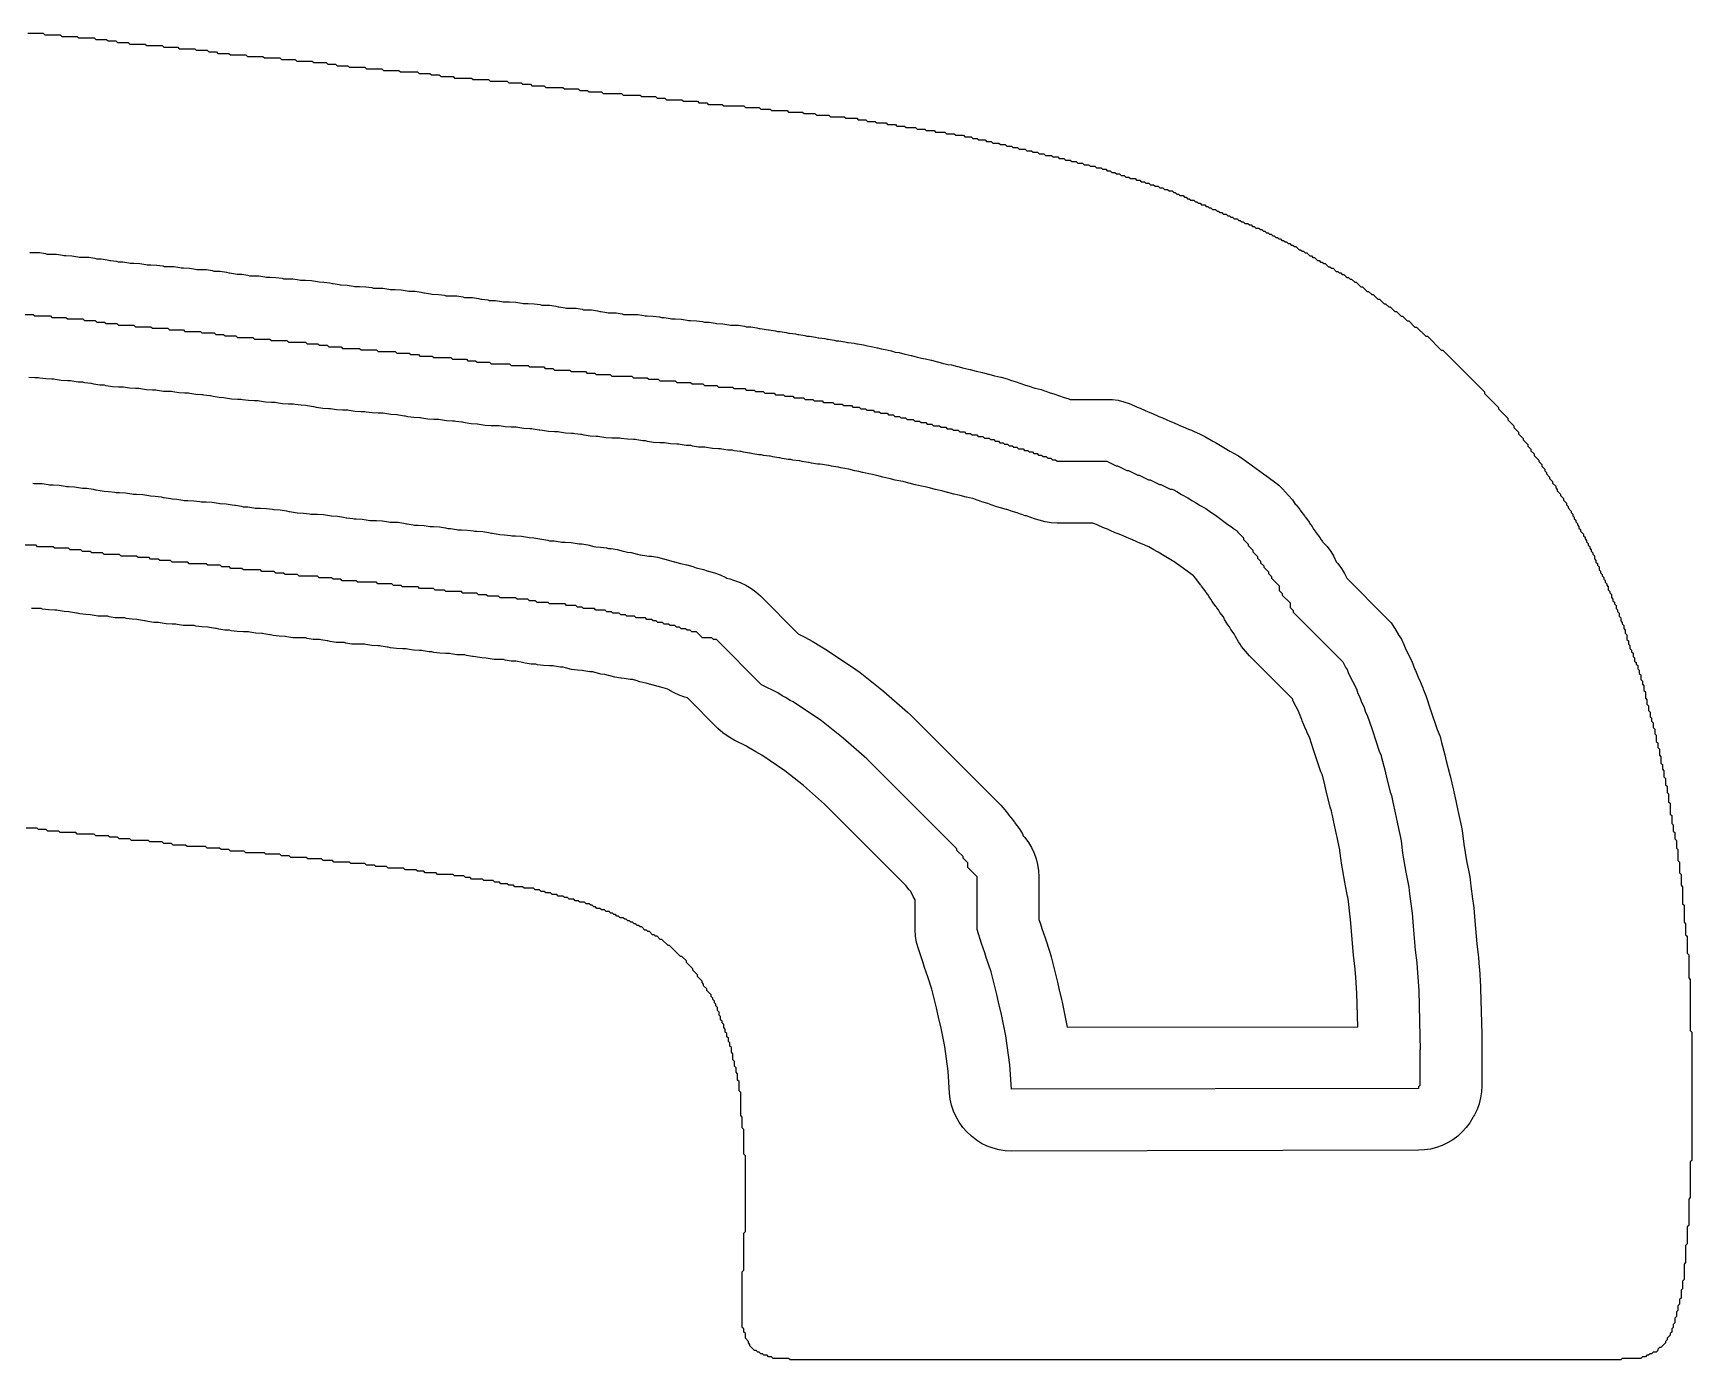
# Model space of a CAD drawing. Header units: millimetres. Extents: x 0 to 1800, y 0 to 406.
# Drawn here: x 1683 to 1790.2, y 0 to 85.8 of the extents above; entities that cross this region are included whole.
import ezdxf

# ---------------------------------------------------------------- set-up
doc = ezdxf.new("R2010")
doc.units = ezdxf.units.MM
for name, color, linetype in [('CENTERLINE', 1, 'Continuous'), ('GROOVE_8MM', 3, 'Continuous'), ('OUTLINE', 7, 'Continuous')]:
    doc.layers.add(name, color=color, linetype=linetype)

msp = doc.modelspace()

# ---------------------------------------------------------------- linework, layer by layer
at = {"layer": 'CENTERLINE'}
msp.add_lwpolyline([(1681.96, 67.62), (1682.96, 67.62), (1683.06, 67.52), (1684.06, 67.52), (1684.16, 67.42), (1685.06, 67.42), (1685.16, 67.32), (1686.16, 67.32), (1686.26, 67.22), (1686.96, 67.22), (1687.06, 67.12), (1687.56, 67.12), (1687.66, 67.02), (1688.36, 67.02), (1688.46, 66.92), (1689.46, 66.92), (1689.56, 66.82), (1690.56, 66.82), (1690.66, 66.72), (1691.66, 66.72), (1691.76, 66.62), (1692.66, 66.62), (1692.76, 66.52), (1693.76, 66.52), (1693.86, 66.42), (1694.66, 66.42), (1694.76, 66.32), (1695.26, 66.32), (1695.36, 66.22), (1696.06, 66.22), (1696.16, 66.12), (1697.16, 66.12), (1697.26, 66.02), (1698.26, 66.02), (1698.36, 65.92), (1699.36, 65.92), (1699.46, 65.82), (1700.56, 65.82), (1700.66, 65.72), (1701.36, 65.72), (1701.46, 65.62), (1701.96, 65.62), (1702.06, 65.52), (1702.86, 65.52), (1702.96, 65.42), (1704.06, 65.42), (1704.16, 65.32), (1705.16, 65.32), (1705.26, 65.22), (1706.36, 65.22), (1706.46, 65.12), (1707.26, 65.12), (1707.36, 65.02), (1707.86, 65.02), (1707.96, 64.92), (1708.76, 64.92), (1708.86, 64.82), (1709.96, 64.82), (1710.06, 64.72), (1710.96, 64.72), (1711.06, 64.62), (1711.56, 64.62), (1711.66, 64.52), (1712.46, 64.52), (1712.56, 64.42), (1713.76, 64.42), (1713.86, 64.32), (1714.96, 64.32), (1715.06, 64.22), (1715.96, 64.22), (1716.06, 64.12), (1716.56, 64.12), (1716.66, 64.02), (1717.66, 64.02), (1717.76, 63.92), (1718.66, 63.92), (1718.76, 63.82), (1719.26, 63.82), (1719.36, 63.72), (1720.26, 63.72), (1720.36, 63.62), (1721.66, 63.62), (1721.76, 63.52), (1722.66, 63.52), (1722.76, 63.42), (1723.36, 63.42), (1723.46, 63.32), (1724.46, 63.32), (1724.56, 63.22), (1725.46, 63.22), (1725.56, 63.12), (1726.26, 63.12), (1726.36, 63.02), (1727.16, 63.02), (1727.26, 62.92), (1728.16, 62.92), (1728.26, 62.82), (1728.96, 62.82), (1729.06, 62.72), (1729.56, 62.72), (1729.66, 62.62), (1730.16, 62.62), (1730.26, 62.52), (1730.86, 62.52), (1730.96, 62.42), (1731.46, 62.42), (1731.56, 62.32), (1732.06, 62.32), (1732.16, 62.22), (1732.76, 62.22), (1732.86, 62.12), (1733.36, 62.12), (1733.46, 62.02), (1733.96, 62.02), (1734.06, 61.92), (1734.66, 61.92), (1734.76, 61.82), (1735.26, 61.82), (1735.36, 61.72), (1735.86, 61.72), (1735.96, 61.62), (1736.36, 61.62), (1736.46, 61.52), (1736.76, 61.52), (1736.86, 61.42), (1737.26, 61.42), (1737.36, 61.32), (1737.66, 61.32), (1737.76, 61.22), (1738.16, 61.22), (1738.26, 61.12), (1738.56, 61.12), (1738.66, 61.02), (1738.96, 61.02), (1739.06, 60.92), (1739.36, 60.92), (1739.46, 60.82), (1739.86, 60.82), (1739.96, 60.72), (1740.26, 60.72), (1740.36, 60.62), (1740.66, 60.62), (1740.76, 60.52), (1741.06, 60.52), (1741.16, 60.42), (1741.56, 60.42), (1741.66, 60.32), (1741.96, 60.32), (1742.06, 60.22), (1742.36, 60.22), (1742.46, 60.12), (1742.76, 60.12), (1742.86, 60.02), (1743.16, 60.02), (1743.26, 59.92), (1743.56, 59.92), (1743.66, 59.82), (1743.96, 59.82), (1744.06, 59.72), (1744.36, 59.72), (1744.46, 59.62), (1744.76, 59.62), (1744.86, 59.52), (1745.06, 59.52), (1745.16, 59.42), (1745.36, 59.42), (1745.46, 59.32), (1745.66, 59.32), (1745.76, 59.22), (1745.96, 59.22), (1746.06, 59.12), (1746.26, 59.12), (1746.36, 59.02), (1746.56, 59.02), (1746.66, 58.92), (1746.96, 58.92), (1747.06, 58.82), (1747.26, 58.82), (1747.36, 58.72), (1747.56, 58.72), (1747.66, 58.62), (1747.86, 58.62), (1747.96, 58.52), (1748.16, 58.52), (1748.26, 58.42), (1748.46, 58.42), (1748.56, 58.32), (1748.76, 58.32), (1748.86, 58.22), (1749.06, 58.22), (1749.16, 58.12), (1752.37, 58.12), (1752.97, 57.82), (1753.07, 57.82), (1753.67, 57.52), (1753.77, 57.52), (1754.37, 57.22), (1754.47, 57.22), (1755.07, 56.92), (1755.17, 56.92), (1755.77, 56.62), (1755.87, 56.62), (1756.47, 56.32), (1756.57, 56.32), (1756.71, 56.26), (1756.71, 56.26), (1756.91, 56.16), (1757.21, 55.96), (1757.61, 55.76), (1757.91, 55.56), (1758.11, 55.46), (1758.41, 55.26), (1758.77, 55.07), (1759.1, 54.83), (1759.4, 54.63), (1760.2, 54.03), (1760.5, 53.83), (1760.51, 53.82), (1760.82, 53.59), (1760.82, 53.56), (1761.22, 53.16), (1761.22, 53.06), (1761.52, 52.76), (1761.52, 52.66), (1761.82, 52.36), (1761.82, 52.26), (1762.12, 51.96), (1762.12, 51.86), (1762.32, 51.66), (1762.32, 51.56), (1762.52, 51.36), (1762.52, 51.26), (1762.82, 50.96), (1762.82, 50.86), (1763.02, 50.66), (1763.02, 50.56), (1763.52, 50.06), (1763.52, 49.76), (1763.72, 49.56), (1763.72, 49.46), (1764.22, 48.96), (1764.22, 48.66), (1764.42, 48.46), (1764.42, 48.36), (1767.63, 45.15), (1767.83, 44.75), (1767.92, 44.66), (1768.01, 44.4), (1768.51, 43.4), (1768.61, 43.1), (1768.71, 42.9), (1768.81, 42.6), (1769.01, 42.2), (1769.11, 41.9), (1769.21, 41.7), (1769.52, 40.78), (1770.01, 39.3), (1770.11, 39.1), (1770.12, 39.06), (1770.14, 38.97), (1770.34, 38.17), (1770.44, 37.77), (1770.7, 36.71), (1770.77, 36.51), (1770.84, 36.17), (1770.94, 35.77), (1770.96, 35.68), (1771.14, 34.77), (1771.24, 34.37), (1771.36, 33.78), (1771.4, 33.57), (1771.5, 32.78), (1771.7, 31.55), (1771.86, 30.78), (1771.9, 30.57), (1771.95, 30.14), (1772.05, 29.34), (1772.11, 28.89), (1772.18, 28.05), (1772.31, 26.49), (1772.41, 25.69), (1772.46, 25.03), (1772.54, 23.9), (1772.62, 20.94), (1772.63, 20.06), (1772.62, 20.05), (1772.62, 17.75), (1772.52, 17.65), (1772.52, 17.56), (1746.2, 17.51), (1746.1, 19.09), (1745.84, 20.96), (1745.56, 22.34), (1745.36, 23.14), (1745.26, 23.64), (1744.9, 25.1), (1744.58, 26.03), (1744.48, 26.33), (1744.38, 26.63), (1744.28, 26.93), (1743.98, 27.84), (1743.98, 31.25), (1743.38, 31.85), (1743.38, 32.15), (1743.08, 32.45), (1743.08, 32.55), (1742.68, 32.95), (1742.68, 33.05), (1736.85, 38.88), (1735.32, 40.21), (1733.93, 41.33), (1732.09, 42.55), (1731.89, 42.65), (1731.59, 42.85), (1731.39, 42.95), (1731.09, 43.15), (1730.05, 43.67), (1727.14, 46.59), (1726.94, 46.59), (1726.84, 46.69), (1726.24, 46.69), (1725.84, 47.09), (1725.54, 47.09), (1725.44, 47.19), (1725.24, 47.19), (1725.14, 47.29), (1724.84, 47.29), (1724.74, 47.39), (1724.54, 47.39), (1724.44, 47.49), (1724.14, 47.49), (1724.04, 47.59), (1723.74, 47.59), (1723.64, 47.69), (1723.34, 47.69), (1723.24, 47.79), (1723.04, 47.79), (1722.94, 47.89), (1722.64, 47.89), (1722.54, 47.99), (1721.94, 47.99), (1721.84, 48.09), (1721.34, 48.09), (1721.24, 48.19), (1720.94, 48.19), (1720.84, 48.29), (1720.44, 48.29), (1720.34, 48.39), (1720.04, 48.39), (1719.94, 48.49), (1719.34, 48.49), (1719.24, 48.59), (1718.54, 48.59), (1718.44, 48.69), (1718.14, 48.69), (1718.04, 48.79), (1717.44, 48.79), (1717.34, 48.89), (1716.34, 48.89), (1716.24, 48.99), (1715.54, 48.99), (1715.44, 49.09), (1715.04, 49.09), (1714.94, 49.19), (1714.24, 49.19), (1714.14, 49.29), (1713.14, 49.29), (1713.04, 49.39), (1712.34, 49.39), (1712.24, 49.49), (1711.74, 49.49), (1711.64, 49.59), (1710.74, 49.59), (1710.64, 49.69), (1709.64, 49.69), (1709.54, 49.79), (1708.94, 49.79), (1708.84, 49.89), (1707.94, 49.89), (1707.84, 49.99), (1706.84, 49.99), (1706.74, 50.09), (1706.24, 50.09), (1706.14, 50.19), (1705.24, 50.19), (1705.14, 50.29), (1703.94, 50.29), (1703.84, 50.39), (1702.94, 50.39), (1702.84, 50.49), (1702.34, 50.49), (1702.24, 50.59), (1701.44, 50.59), (1701.34, 50.69), (1700.14, 50.69), (1700.04, 50.79), (1699.24, 50.79), (1699.14, 50.89), (1698.64, 50.89), (1698.54, 50.99), (1697.74, 50.99), (1697.64, 51.09), (1696.54, 51.09), (1696.44, 51.19), (1695.74, 51.19), (1695.64, 51.29), (1695.14, 51.29), (1695.04, 51.39), (1694.24, 51.39), (1694.14, 51.49), (1693.04, 51.49), (1692.94, 51.59), (1691.94, 51.59), (1691.84, 51.69), (1691.14, 51.69), (1691.04, 51.79), (1690.54, 51.79), (1690.44, 51.89), (1689.74, 51.89), (1689.64, 51.99), (1688.64, 51.99), (1688.54, 52.09), (1687.54, 52.09), (1687.44, 52.19), (1686.74, 52.19), (1686.64, 52.29), (1686.14, 52.29), (1686.04, 52.39), (1685.34, 52.39), (1685.24, 52.49), (1684.34, 52.49), (1684.24, 52.59), (1683.24, 52.59), (1683.14, 52.69), (1682.24, 52.69)], dxfattribs=at)
at = {"layer": 'GROOVE_8MM'}
for points in [[(1682.73, 71.62), (1682.96, 71.62), (1683.35, 71.61), (1683.74, 71.55), (1683.83, 71.52), (1684.06, 71.52), (1684.45, 71.51), (1684.84, 71.45), (1684.93, 71.42), (1685.06, 71.42), (1685.45, 71.41), (1685.84, 71.35), (1685.93, 71.32), (1686.16, 71.32), (1686.55, 71.31), (1686.94, 71.25), (1687.05, 71.22), (1687.35, 71.21), (1687.74, 71.15), (1687.9, 71.11), (1687.95, 71.11), (1688.34, 71.05), (1688.45, 71.02), (1688.75, 71.01), (1689.14, 70.95), (1689.23, 70.92), (1689.46, 70.92), (1689.85, 70.91), (1690.24, 70.85), (1690.33, 70.82), (1690.56, 70.82), (1690.95, 70.81), (1691.34, 70.75), (1691.43, 70.72), (1691.66, 70.72), (1692.05, 70.71), (1692.44, 70.65), (1692.53, 70.62), (1692.66, 70.62), (1693.05, 70.61), (1693.44, 70.55), (1693.53, 70.52), (1693.76, 70.52), (1694.15, 70.51), (1694.54, 70.45), (1694.63, 70.42), (1694.66, 70.42), (1695.05, 70.41), (1695.44, 70.35), (1695.6, 70.31), (1695.65, 70.31), (1696.04, 70.25), (1696.15, 70.22), (1696.45, 70.21), (1696.84, 70.15), (1696.93, 70.12), (1697.16, 70.12), (1697.55, 70.11), (1697.94, 70.05), (1698.03, 70.02), (1698.26, 70.02), (1698.65, 70.01), (1699.04, 69.95), (1699.13, 69.92), (1699.36, 69.92), (1699.75, 69.91), (1700.14, 69.85), (1700.23, 69.82), (1700.56, 69.82), (1700.95, 69.81), (1701.34, 69.75), (1701.45, 69.72), (1701.75, 69.71), (1702.14, 69.65), (1702.3, 69.61), (1702.35, 69.61), (1702.74, 69.55), (1702.83, 69.52), (1702.86, 69.52), (1703.25, 69.51), (1703.64, 69.45), (1703.73, 69.42), (1704.06, 69.42), (1704.45, 69.41), (1704.84, 69.35), (1704.93, 69.32), (1705.16, 69.32), (1705.55, 69.31), (1705.94, 69.25), (1706.03, 69.22), (1706.36, 69.22), (1706.75, 69.21), (1707.14, 69.15), (1707.23, 69.12), (1707.26, 69.12), (1707.65, 69.11), (1708.04, 69.05), (1708.2, 69.01), (1708.25, 69.01), (1708.64, 68.95), (1708.73, 68.92), (1708.76, 68.92), (1709.15, 68.91), (1709.54, 68.85), (1709.63, 68.82), (1709.96, 68.82), (1710.35, 68.81), (1710.74, 68.75), (1710.83, 68.72), (1710.96, 68.72), (1711.35, 68.71), (1711.74, 68.65), (1711.9, 68.61), (1711.95, 68.61), (1712.34, 68.55), (1712.43, 68.52), (1712.46, 68.52), (1712.85, 68.51), (1713.24, 68.45), (1713.33, 68.42), (1713.76, 68.42), (1714.15, 68.41), (1714.54, 68.35), (1714.63, 68.32), (1714.96, 68.32), (1715.35, 68.31), (1715.74, 68.25), (1715.83, 68.22), (1715.96, 68.22), (1716.35, 68.21), (1716.74, 68.15), (1716.9, 68.11), (1716.95, 68.11), (1717.34, 68.05), (1717.43, 68.02), (1717.66, 68.02), (1718.05, 68.01), (1718.44, 67.95), (1718.53, 67.92), (1718.66, 67.92), (1719.05, 67.91), (1719.44, 67.85), (1719.6, 67.81), (1719.65, 67.81), (1720.04, 67.75), (1720.13, 67.72), (1720.26, 67.72), (1720.65, 67.71), (1721.04, 67.65), (1721.13, 67.62), (1721.66, 67.62), (1722.05, 67.61), (1722.44, 67.55), (1722.53, 67.52), (1722.66, 67.52), (1723.05, 67.51), (1723.44, 67.45), (1723.57, 67.41), (1723.75, 67.41), (1724.14, 67.35), (1724.23, 67.32), (1724.46, 67.32), (1724.85, 67.31), (1725.24, 67.25), (1725.33, 67.22), (1725.46, 67.22), (1725.85, 67.21), (1726.24, 67.15), (1726.35, 67.12), (1726.65, 67.11), (1727.04, 67.05), (1727.13, 67.02), (1727.16, 67.02), (1727.55, 67.01), (1727.94, 66.95), (1728.03, 66.92), (1728.16, 66.92), (1728.55, 66.91), (1728.94, 66.85), (1729.05, 66.82), (1729.35, 66.81), (1729.74, 66.75), (1729.9, 66.71), (1729.95, 66.71), (1730.34, 66.65), (1730.5, 66.61), (1730.55, 66.61), (1730.94, 66.55), (1731.07, 66.51), (1731.25, 66.51), (1731.64, 66.45), (1731.8, 66.41), (1731.85, 66.41), (1732.24, 66.35), (1732.4, 66.31), (1732.45, 66.31), (1732.84, 66.25), (1732.97, 66.21), (1733.15, 66.21), (1733.54, 66.15), (1733.7, 66.11), (1733.75, 66.11), (1734.14, 66.05), (1734.3, 66.01), (1734.35, 66.01), (1734.74, 65.95), (1734.87, 65.91), (1735.05, 65.91), (1735.44, 65.85), (1735.6, 65.81), (1735.65, 65.81), (1736.04, 65.75), (1736.2, 65.71), (1736.25, 65.71), (1736.64, 65.65), (1736.89, 65.58), (1737.14, 65.55), (1737.52, 65.45), (1737.53, 65.45), (1737.54, 65.45), (1737.79, 65.38), (1738.04, 65.35), (1738.42, 65.25), (1738.43, 65.25), (1738.44, 65.25), (1738.69, 65.18), (1738.94, 65.15), (1739.32, 65.05), (1739.33, 65.05), (1739.34, 65.05), (1739.72, 64.95), (1739.73, 64.95), (1739.74, 64.95), (1740.12, 64.85), (1740.13, 64.85), (1740.14, 64.85), (1740.39, 64.78), (1740.64, 64.75), (1741.02, 64.65), (1741.03, 64.65), (1741.04, 64.65), (1741.42, 64.55), (1741.43, 64.55), (1741.44, 64.55), (1741.82, 64.45), (1741.83, 64.45), (1741.84, 64.45), (1742.09, 64.38), (1742.34, 64.35), (1742.72, 64.25), (1742.73, 64.25), (1742.74, 64.25), (1743.12, 64.15), (1743.13, 64.15), (1743.14, 64.15), (1743.52, 64.05), (1743.53, 64.05), (1743.54, 64.05), (1743.92, 63.95), (1743.93, 63.95), (1743.94, 63.95), (1744.32, 63.85), (1744.33, 63.85), (1744.34, 63.85), (1744.72, 63.75), (1744.73, 63.75), (1744.74, 63.75), (1745.12, 63.65), (1745.13, 63.65), (1745.14, 63.65), (1745.52, 63.55), (1745.53, 63.55), (1745.54, 63.55), (1745.92, 63.45), (1746.15, 63.37), (1746.22, 63.35), (1746.45, 63.27), (1746.52, 63.25), (1746.75, 63.17), (1746.82, 63.15), (1747.05, 63.07), (1747.12, 63.05), (1747.35, 62.97), (1747.42, 62.95), (1747.65, 62.87), (1747.72, 62.85), (1747.73, 62.85), (1747.74, 62.85), (1748.12, 62.75), (1748.35, 62.67), (1748.42, 62.65), (1748.65, 62.57), (1748.72, 62.55), (1748.95, 62.47), (1749.02, 62.45), (1749.25, 62.37), (1749.32, 62.35), (1749.55, 62.27), (1749.62, 62.25), (1749.85, 62.17), (1749.92, 62.15), (1750, 62.12), (1752.37, 62.12), (1752.74, 62.11), (1753.11, 62.06), (1753.47, 61.97), (1753.82, 61.85), (1754.16, 61.7), (1754.34, 61.62), (1754.52, 61.55), (1754.86, 61.4), (1755.04, 61.32), (1755.22, 61.25), (1755.56, 61.1), (1755.74, 61.02), (1755.92, 60.95), (1756.26, 60.8), (1756.44, 60.72), (1756.62, 60.65), (1756.96, 60.5), (1757.14, 60.42), (1757.32, 60.35), (1757.66, 60.2), (1757.84, 60.12), (1758.02, 60.05), (1758.36, 59.9), (1758.5, 59.83), (1758.7, 59.73), (1759.13, 59.48), (1759.22, 59.42), (1759.4, 59.33), (1759.83, 59.08), (1759.94, 59.01), (1760.33, 58.78), (1760.42, 58.72), (1760.56, 58.65), (1760.88, 58.48), (1761.17, 58.27), (1761.41, 58.1), (1761.62, 57.96), (1761.8, 57.83), (1762.51, 57.3), (1762.72, 57.16), (1762.9, 57.03), (1763.22, 56.79), (1763.49, 56.57), (1763.73, 56.33), (1764.13, 55.9), (1764.38, 55.62), (1764.56, 55.35), (1764.61, 55.3), (1764.85, 54.99), (1764.87, 54.95), (1764.91, 54.9), (1765.15, 54.59), (1765.17, 54.55), (1765.21, 54.5), (1765.45, 54.19), (1765.54, 54.03), (1765.65, 53.89), (1765.74, 53.73), (1765.85, 53.59), (1765.87, 53.55), (1765.91, 53.5), (1766.15, 53.19), (1766.24, 53.03), (1766.32, 52.92), (1766.35, 52.89), (1766.61, 52.6), (1766.85, 52.29), (1767.05, 51.95), (1767.2, 51.62), (1767.31, 51.5), (1767.55, 51.19), (1767.75, 50.85), (1767.89, 50.55), (1770.46, 47.98), (1770.75, 47.66), (1771, 47.31), (1771.21, 46.94), (1771.22, 46.93), (1771.22, 46.92), (1771.42, 46.61), (1771.58, 46.27), (1771.71, 45.94), (1772.09, 45.19), (1772.3, 44.66), (1772.33, 44.58), (1772.5, 44.16), (1772.51, 44.13), (1772.59, 43.99), (1772.8, 43.46), (1772.83, 43.38), (1773, 42.96), (1773.31, 42.04), (1773.73, 40.78), (1773.9, 40.36), (1773.92, 40.32), (1774.02, 39.94), (1774.02, 39.94), (1774.22, 39.14), (1774.32, 38.74), (1774.55, 37.83), (1774.57, 37.77), (1774.69, 37.29), (1774.74, 37.05), (1774.82, 36.74), (1774.86, 36.55), (1774.88, 36.46), (1775.04, 35.65), (1775.12, 35.34), (1775.16, 35.15), (1775.28, 34.56), (1775.32, 34.35), (1775.37, 34.07), (1775.46, 33.36), (1775.64, 32.27), (1775.78, 31.56), (1775.82, 31.35), (1775.87, 31.07), (1775.92, 30.63), (1776.02, 29.83), (1776.08, 29.39), (1776.1, 29.23), (1776.17, 28.39), (1776.29, 26.91), (1776.38, 26.19), (1776.4, 26.03), (1776.45, 25.37), (1776.46, 25.28), (1776.53, 24.15), (1776.53, 24.02), (1776.62, 21.06), (1776.62, 20.99), (1776.63, 20.11), (1776.63, 20.04), (1776.62, 17.72), (1776.6, 17.33), (1776.54, 16.95), (1776.44, 16.57), (1776.31, 16.2), (1776.14, 15.85), (1776.09, 15.76), (1776.05, 15.68), (1775.85, 15.34), (1775.61, 15.03), (1775.35, 14.74), (1775.06, 14.47), (1774.75, 14.24), (1774.41, 14.04), (1774.06, 13.87), (1773.69, 13.73), (1773.31, 13.64), (1772.92, 13.58), (1772.53, 13.56), (1746.21, 13.51), (1745.81, 13.53), (1745.41, 13.59), (1745.02, 13.69), (1744.64, 13.83), (1744.28, 14), (1743.94, 14.22), (1743.62, 14.46), (1743.32, 14.74), (1743.06, 15.04), (1742.83, 15.37), (1742.63, 15.72), (1742.46, 16.09), (1742.34, 16.47), (1742.25, 16.86), (1742.21, 17.26), (1742.12, 18.68), (1741.89, 20.28), (1741.66, 21.46), (1741.48, 22.17), (1741.44, 22.36), (1741.36, 22.76), (1741.05, 23.98), (1740.79, 24.77), (1740.69, 25.07), (1740.59, 25.37), (1740.49, 25.67), (1740.19, 26.58), (1740.07, 26.99), (1740, 27.41), (1739.98, 27.84), (1739.98, 29.75), (1739.85, 29.96), (1739.7, 30.29), (1739.59, 30.41), (1739.38, 30.69), (1734.11, 35.95), (1732.75, 37.15), (1731.56, 38.1), (1730.06, 39.1), (1729.67, 39.33), (1729.56, 39.4), (1729.17, 39.63), (1729.08, 39.69), (1728.27, 40.09), (1727.89, 40.31), (1727.55, 40.56), (1727.23, 40.84), (1725.26, 42.81), (1725.08, 42.86), (1724.71, 42.99), (1724.36, 43.16), (1724.02, 43.36), (1723.99, 43.38), (1723.68, 43.46), (1723.45, 43.54), (1723.38, 43.56), (1723.37, 43.56), (1723.36, 43.56), (1722.98, 43.66), (1722.97, 43.66), (1722.96, 43.66), (1722.58, 43.76), (1722.57, 43.76), (1722.56, 43.76), (1722.18, 43.86), (1721.95, 43.94), (1721.88, 43.96), (1721.87, 43.96), (1721.86, 43.96), (1721.73, 44), (1721.55, 44), (1721.16, 44.06), (1721, 44.1), (1720.95, 44.1), (1720.56, 44.16), (1720.18, 44.26), (1720.17, 44.26), (1720.16, 44.26), (1719.91, 44.33), (1719.66, 44.36), (1719.28, 44.46), (1719.27, 44.46), (1719.26, 44.46), (1719.13, 44.5), (1718.95, 44.5), (1718.56, 44.56), (1718.45, 44.59), (1718.15, 44.6), (1717.76, 44.66), (1717.38, 44.76), (1717.37, 44.76), (1717.36, 44.76), (1717.23, 44.8), (1717.05, 44.8), (1716.66, 44.86), (1716.57, 44.89), (1716.34, 44.89), (1715.95, 44.9), (1715.56, 44.96), (1715.45, 44.99), (1715.15, 45), (1714.76, 45.06), (1714.51, 45.13), (1714.26, 45.16), (1714.15, 45.19), (1713.85, 45.2), (1713.46, 45.26), (1713.37, 45.29), (1713.14, 45.29), (1712.75, 45.3), (1712.36, 45.36), (1712.25, 45.39), (1711.95, 45.4), (1711.56, 45.46), (1711.4, 45.5), (1711.35, 45.5), (1710.96, 45.56), (1710.87, 45.59), (1710.74, 45.59), (1710.35, 45.6), (1709.96, 45.66), (1709.87, 45.69), (1709.64, 45.69), (1709.25, 45.7), (1708.86, 45.76), (1708.73, 45.8), (1708.55, 45.8), (1708.16, 45.86), (1708.07, 45.89), (1707.94, 45.89), (1707.55, 45.9), (1707.16, 45.96), (1707.07, 45.99), (1706.84, 45.99), (1706.45, 46), (1706.06, 46.06), (1705.9, 46.1), (1705.85, 46.1), (1705.46, 46.16), (1705.37, 46.19), (1705.24, 46.19), (1704.85, 46.2), (1704.46, 46.26), (1704.37, 46.29), (1703.94, 46.29), (1703.55, 46.3), (1703.16, 46.36), (1703.07, 46.39), (1702.94, 46.39), (1702.55, 46.4), (1702.16, 46.46), (1702, 46.5), (1701.95, 46.5), (1701.56, 46.56), (1701.47, 46.59), (1701.44, 46.59), (1701.05, 46.6), (1700.66, 46.66), (1700.57, 46.69), (1700.14, 46.69), (1699.75, 46.7), (1699.36, 46.76), (1699.27, 46.79), (1699.24, 46.79), (1698.85, 46.8), (1698.46, 46.86), (1698.3, 46.9), (1698.25, 46.9), (1697.86, 46.96), (1697.77, 46.99), (1697.74, 46.99), (1697.35, 47), (1696.96, 47.06), (1696.87, 47.09), (1696.54, 47.09), (1696.15, 47.1), (1695.76, 47.16), (1695.65, 47.19), (1695.35, 47.2), (1694.96, 47.26), (1694.8, 47.3), (1694.75, 47.3), (1694.36, 47.36), (1694.27, 47.39), (1694.24, 47.39), (1693.85, 47.4), (1693.46, 47.46), (1693.37, 47.49), (1693.04, 47.49), (1692.65, 47.5), (1692.26, 47.56), (1692.17, 47.59), (1691.94, 47.59), (1691.55, 47.6), (1691.16, 47.66), (1691.05, 47.69), (1690.75, 47.7), (1690.36, 47.76), (1690.2, 47.8), (1690.15, 47.8), (1689.76, 47.86), (1689.65, 47.89), (1689.35, 47.9), (1688.96, 47.96), (1688.87, 47.99), (1688.64, 47.99), (1688.25, 48), (1687.86, 48.06), (1687.77, 48.09), (1687.54, 48.09), (1687.15, 48.1), (1686.76, 48.16), (1686.65, 48.19), (1686.35, 48.2), (1685.96, 48.26), (1685.8, 48.3), (1685.75, 48.3), (1685.36, 48.36), (1685.25, 48.39), (1684.95, 48.4), (1684.56, 48.46), (1684.47, 48.49), (1684.34, 48.49), (1683.95, 48.5), (1683.56, 48.56), (1683.47, 48.59), (1683.24, 48.59), (1682.85, 48.6)], [(1682.92, 56.71), (1683.01, 56.69), (1683.14, 56.69), (1683.53, 56.67), (1683.92, 56.61), (1684.01, 56.59), (1684.24, 56.59), (1684.63, 56.57), (1685.02, 56.51), (1685.11, 56.49), (1685.24, 56.49), (1685.63, 56.47), (1686.02, 56.41), (1686.13, 56.38), (1686.43, 56.37), (1686.82, 56.31), (1686.98, 56.27), (1687.03, 56.27), (1687.42, 56.21), (1687.53, 56.18), (1687.83, 56.17), (1688.22, 56.11), (1688.31, 56.09), (1688.54, 56.09), (1688.93, 56.07), (1689.32, 56.01), (1689.41, 55.99), (1689.64, 55.99), (1690.03, 55.97), (1690.42, 55.91), (1690.53, 55.88), (1690.83, 55.87), (1691.22, 55.81), (1691.38, 55.77), (1691.43, 55.77), (1691.82, 55.71), (1691.93, 55.68), (1692.23, 55.67), (1692.62, 55.61), (1692.71, 55.59), (1692.94, 55.59), (1693.33, 55.57), (1693.72, 55.51), (1693.81, 55.49), (1694.14, 55.49), (1694.53, 55.47), (1694.92, 55.41), (1695.01, 55.39), (1695.04, 55.39), (1695.43, 55.37), (1695.82, 55.31), (1695.98, 55.27), (1696.03, 55.27), (1696.42, 55.21), (1696.53, 55.18), (1696.83, 55.17), (1697.22, 55.11), (1697.31, 55.09), (1697.64, 55.09), (1698.03, 55.07), (1698.42, 55.01), (1698.51, 54.99), (1698.54, 54.99), (1698.93, 54.97), (1699.32, 54.91), (1699.48, 54.87), (1699.53, 54.87), (1699.92, 54.81), (1700.01, 54.79), (1700.04, 54.79), (1700.43, 54.77), (1700.82, 54.71), (1700.91, 54.69), (1701.34, 54.69), (1701.73, 54.67), (1702.12, 54.61), (1702.21, 54.59), (1702.24, 54.59), (1702.63, 54.57), (1703.02, 54.51), (1703.18, 54.47), (1703.23, 54.47), (1703.62, 54.41), (1703.71, 54.39), (1703.84, 54.39), (1704.23, 54.37), (1704.62, 54.31), (1704.71, 54.29), (1705.14, 54.29), (1705.53, 54.27), (1705.92, 54.21), (1706.01, 54.19), (1706.14, 54.19), (1706.53, 54.17), (1706.92, 54.11), (1707.08, 54.07), (1707.13, 54.07), (1707.52, 54.01), (1707.61, 53.99), (1707.84, 53.99), (1708.23, 53.97), (1708.62, 53.91), (1708.71, 53.89), (1708.84, 53.89), (1709.23, 53.87), (1709.62, 53.81), (1709.76, 53.77), (1709.93, 53.77), (1710.32, 53.71), (1710.41, 53.69), (1710.64, 53.69), (1711.03, 53.67), (1711.42, 53.61), (1711.51, 53.59), (1711.64, 53.59), (1712.03, 53.57), (1712.42, 53.51), (1712.58, 53.47), (1712.63, 53.47), (1713.02, 53.41), (1713.13, 53.38), (1713.43, 53.37), (1713.82, 53.31), (1713.91, 53.29), (1714.14, 53.29), (1714.53, 53.27), (1714.92, 53.21), (1715.03, 53.18), (1715.33, 53.17), (1715.72, 53.11), (1715.97, 53.05), (1716.22, 53.01), (1716.33, 52.98), (1716.63, 52.97), (1717.02, 52.91), (1717.11, 52.89), (1717.34, 52.89), (1717.73, 52.87), (1718.12, 52.81), (1718.26, 52.77), (1718.43, 52.77), (1718.82, 52.71), (1719.2, 52.61), (1719.21, 52.61), (1719.22, 52.61), (1719.33, 52.58), (1719.63, 52.57), (1720.02, 52.51), (1720.16, 52.47), (1720.33, 52.47), (1720.72, 52.41), (1721.1, 52.31), (1721.11, 52.31), (1721.12, 52.31), (1721.37, 52.25), (1721.62, 52.21), (1722, 52.11), (1722.01, 52.11), (1722.02, 52.11), (1722.18, 52.07), (1722.23, 52.07), (1722.62, 52.01), (1722.76, 51.97), (1722.93, 51.97), (1723.32, 51.91), (1723.7, 51.81), (1723.71, 51.81), (1723.72, 51.81), (1724.1, 51.71), (1724.33, 51.63), (1724.4, 51.61), (1724.41, 51.61), (1724.42, 51.61), (1724.8, 51.51), (1724.81, 51.51), (1724.82, 51.51), (1725.2, 51.41), (1725.21, 51.41), (1725.22, 51.41), (1725.6, 51.31), (1725.83, 51.23), (1725.9, 51.21), (1725.91, 51.21), (1725.92, 51.21), (1726.3, 51.11), (1726.53, 51.03), (1726.6, 51.01), (1726.61, 51.01), (1726.62, 51.01), (1727, 50.91), (1727.37, 50.78), (1727.73, 50.61), (1727.81, 50.56), (1728, 50.51), (1728.23, 50.43), (1728.3, 50.41), (1728.67, 50.28), (1729.03, 50.11), (1729.36, 49.91), (1729.68, 49.68), (1729.97, 49.41), (1732.42, 46.96), (1732.88, 46.73), (1733.31, 46.48), (1733.42, 46.41), (1733.81, 46.18), (1733.92, 46.11), (1734.31, 45.88), (1736.15, 44.66), (1736.43, 44.45), (1737.82, 43.34), (1737.95, 43.22), (1739.48, 41.89), (1739.68, 41.71), (1745.51, 35.87), (1745.77, 35.58), (1746.01, 35.27), (1746.01, 35.26), (1746.17, 35.08), (1746.41, 34.77), (1746.43, 34.73), (1746.47, 34.68), (1746.71, 34.37), (1746.91, 34.03), (1746.97, 33.89), (1747.07, 33.78), (1747.31, 33.47), (1747.51, 33.13), (1747.68, 32.78), (1747.81, 32.41), (1747.9, 32.03), (1747.96, 31.64), (1747.98, 31.25), (1747.98, 28.49), (1748.08, 28.2), (1748.18, 27.9), (1748.28, 27.6), (1748.38, 27.3), (1748.69, 26.36), (1748.78, 26.07), (1749.14, 24.61), (1749.18, 24.43), (1749.26, 24.02), (1749.44, 23.31), (1749.48, 23.13), (1749.76, 21.74), (1749.8, 21.52), (1749.8, 21.52), (1768.6, 21.55), (1768.54, 23.72), (1768.48, 24.74), (1768.43, 25.28), (1768.34, 26), (1768.32, 26.16), (1768.19, 27.72), (1768.13, 28.48), (1768.09, 28.84), (1767.99, 29.64), (1767.95, 29.93), (1767.94, 29.99), (1767.78, 30.77), (1767.76, 30.9), (1767.55, 32.13), (1767.53, 32.29), (1767.45, 32.93), (1767.44, 32.99), (1767.34, 33.49), (1767.26, 33.8), (1767.22, 33.98), (1767.04, 34.89), (1766.96, 35.2), (1766.92, 35.38), (1766.9, 35.5), (1766.82, 35.74), (1766.56, 36.8), (1766.46, 37.2), (1766.31, 37.81), (1766.21, 38.03), (1765.72, 39.51), (1765.49, 40.22), (1765.31, 40.63), (1765.3, 40.66), (1765.23, 40.81), (1765.01, 41.33), (1764.99, 41.42), (1764.81, 41.83), (1764.8, 41.86), (1764.43, 42.61), (1764.37, 42.76), (1761.59, 45.54), (1761.33, 45.83), (1761.09, 46.14), (1761, 46.3), (1760.89, 46.44), (1760.69, 46.78), (1760.61, 46.95), (1760.39, 47.24), (1760.3, 47.4), (1760.19, 47.54), (1759.99, 47.88), (1759.91, 48.05), (1759.69, 48.34), (1759.6, 48.5), (1759.49, 48.64), (1759.47, 48.68), (1759.43, 48.73), (1759.19, 49.04), (1759.1, 49.2), (1758.99, 49.34), (1758.9, 49.5), (1758.79, 49.64), (1758.77, 49.68), (1758.73, 49.73), (1758.49, 50.04), (1758.47, 50.08), (1758.43, 50.13), (1758.19, 50.44), (1758.17, 50.48), (1758.13, 50.53), (1758.01, 50.68), (1757.98, 50.7), (1757.8, 50.83), (1757.09, 51.36), (1756.88, 51.5), (1756.7, 51.63), (1756.66, 51.66), (1756.62, 51.68), (1756.19, 51.93), (1756.08, 52), (1755.69, 52.23), (1755.6, 52.29), (1755.42, 52.38), (1755.08, 52.58), (1755.02, 52.6), (1754.68, 52.75), (1754.51, 52.83), (1754.32, 52.9), (1753.98, 53.05), (1753.81, 53.13), (1753.62, 53.2), (1753.28, 53.35), (1753.11, 53.43), (1752.92, 53.5), (1752.58, 53.65), (1752.41, 53.73), (1752.22, 53.8), (1751.88, 53.95), (1751.71, 54.03), (1751.52, 54.1), (1751.46, 54.12), (1749.16, 54.12), (1748.77, 54.14), (1748.38, 54.2), (1748, 54.3), (1747.77, 54.38), (1747.7, 54.4), (1747.47, 54.48), (1747.4, 54.5), (1747.17, 54.58), (1747.1, 54.6), (1746.87, 54.68), (1746.8, 54.7), (1746.57, 54.78), (1746.5, 54.8), (1746.27, 54.88), (1746.2, 54.9), (1745.97, 54.98), (1745.9, 55), (1745.89, 55), (1745.88, 55), (1745.5, 55.1), (1745.27, 55.18), (1745.2, 55.2), (1744.97, 55.28), (1744.9, 55.3), (1744.67, 55.38), (1744.6, 55.4), (1744.37, 55.48), (1744.3, 55.5), (1744.07, 55.58), (1744, 55.6), (1743.77, 55.68), (1743.7, 55.7), (1743.69, 55.7), (1743.68, 55.7), (1743.3, 55.8), (1743.29, 55.8), (1743.28, 55.8), (1742.9, 55.9), (1742.89, 55.9), (1742.88, 55.9), (1742.5, 56), (1742.49, 56), (1742.48, 56), (1742.1, 56.1), (1742.09, 56.1), (1742.08, 56.1), (1741.7, 56.2), (1741.69, 56.2), (1741.68, 56.2), (1741.3, 56.3), (1741.29, 56.3), (1741.28, 56.3), (1740.9, 56.4), (1740.89, 56.4), (1740.88, 56.4), (1740.63, 56.46), (1740.38, 56.5), (1740, 56.6), (1739.99, 56.6), (1739.98, 56.6), (1739.6, 56.7), (1739.59, 56.7), (1739.58, 56.7), (1739.2, 56.8), (1739.19, 56.8), (1739.18, 56.8), (1738.93, 56.86), (1738.68, 56.9), (1738.3, 57), (1738.29, 57), (1738.28, 57), (1737.9, 57.1), (1737.89, 57.1), (1737.88, 57.1), (1737.5, 57.2), (1737.49, 57.2), (1737.48, 57.2), (1737.23, 57.26), (1736.98, 57.3), (1736.6, 57.4), (1736.59, 57.4), (1736.58, 57.4), (1736.33, 57.46), (1736.08, 57.5), (1735.7, 57.6), (1735.69, 57.6), (1735.68, 57.6), (1735.43, 57.66), (1735.18, 57.7), (1735.02, 57.74), (1734.97, 57.74), (1734.58, 57.8), (1734.42, 57.84), (1734.37, 57.84), (1733.98, 57.9), (1733.84, 57.94), (1733.67, 57.94), (1733.28, 58), (1733.12, 58.04), (1733.07, 58.04), (1732.68, 58.1), (1732.52, 58.14), (1732.47, 58.14), (1732.08, 58.2), (1731.94, 58.24), (1731.77, 58.24), (1731.38, 58.3), (1731.22, 58.34), (1731.17, 58.34), (1730.78, 58.4), (1730.62, 58.44), (1730.57, 58.44), (1730.18, 58.5), (1730.04, 58.54), (1729.87, 58.54), (1729.48, 58.6), (1729.32, 58.64), (1729.27, 58.64), (1728.88, 58.7), (1728.72, 58.74), (1728.67, 58.74), (1728.28, 58.8), (1728.17, 58.83), (1727.87, 58.84), (1727.48, 58.9), (1727.39, 58.92), (1727.26, 58.92), (1726.87, 58.94), (1726.48, 59), (1726.39, 59.02), (1726.36, 59.02), (1725.97, 59.04), (1725.58, 59.1), (1725.47, 59.13), (1725.17, 59.14), (1724.78, 59.2), (1724.69, 59.22), (1724.56, 59.22), (1724.17, 59.24), (1723.78, 59.3), (1723.69, 59.32), (1723.46, 59.32), (1723.07, 59.34), (1722.68, 59.4), (1722.54, 59.44), (1722.37, 59.44), (1721.98, 59.5), (1721.89, 59.52), (1721.76, 59.52), (1721.37, 59.54), (1720.98, 59.6), (1720.89, 59.62), (1720.36, 59.62), (1719.97, 59.64), (1719.58, 59.7), (1719.49, 59.72), (1719.36, 59.72), (1718.97, 59.74), (1718.58, 59.8), (1718.42, 59.84), (1718.37, 59.84), (1717.98, 59.9), (1717.89, 59.92), (1717.76, 59.92), (1717.37, 59.94), (1716.98, 60), (1716.89, 60.02), (1716.66, 60.02), (1716.27, 60.04), (1715.88, 60.1), (1715.72, 60.14), (1715.67, 60.14), (1715.28, 60.2), (1715.19, 60.22), (1715.06, 60.22), (1714.67, 60.24), (1714.28, 60.3), (1714.19, 60.32), (1713.86, 60.32), (1713.47, 60.34), (1713.08, 60.4), (1712.99, 60.42), (1712.56, 60.42), (1712.17, 60.44), (1711.78, 60.5), (1711.69, 60.52), (1711.66, 60.52), (1711.27, 60.54), (1710.88, 60.6), (1710.72, 60.64), (1710.67, 60.64), (1710.28, 60.7), (1710.19, 60.72), (1710.06, 60.72), (1709.67, 60.74), (1709.28, 60.8), (1709.19, 60.82), (1708.86, 60.82), (1708.47, 60.84), (1708.08, 60.9), (1707.99, 60.92), (1707.96, 60.92), (1707.57, 60.94), (1707.18, 61), (1707.02, 61.04), (1706.97, 61.04), (1706.58, 61.1), (1706.49, 61.12), (1706.46, 61.12), (1706.07, 61.14), (1705.68, 61.2), (1705.59, 61.22), (1705.26, 61.22), (1704.87, 61.24), (1704.48, 61.3), (1704.39, 61.32), (1704.16, 61.32), (1703.77, 61.34), (1703.38, 61.4), (1703.29, 61.42), (1702.96, 61.42), (1702.57, 61.44), (1702.18, 61.5), (1702.09, 61.52), (1702.06, 61.52), (1701.67, 61.54), (1701.28, 61.6), (1701.12, 61.64), (1701.07, 61.64), (1700.68, 61.7), (1700.57, 61.73), (1700.27, 61.74), (1699.88, 61.8), (1699.79, 61.82), (1699.46, 61.82), (1699.07, 61.84), (1698.68, 61.9), (1698.59, 61.92), (1698.36, 61.92), (1697.97, 61.94), (1697.58, 62), (1697.49, 62.02), (1697.26, 62.02), (1696.87, 62.04), (1696.48, 62.1), (1696.39, 62.12), (1696.16, 62.12), (1695.77, 62.14), (1695.38, 62.2), (1695.27, 62.23), (1694.97, 62.24), (1694.58, 62.3), (1694.42, 62.34), (1694.37, 62.34), (1693.98, 62.4), (1693.89, 62.42), (1693.86, 62.42), (1693.47, 62.44), (1693.08, 62.5), (1692.99, 62.52), (1692.76, 62.52), (1692.37, 62.54), (1691.98, 62.6), (1691.89, 62.62), (1691.76, 62.62), (1691.37, 62.64), (1690.98, 62.7), (1690.89, 62.72), (1690.66, 62.72), (1690.27, 62.74), (1689.88, 62.8), (1689.79, 62.82), (1689.56, 62.82), (1689.17, 62.84), (1688.78, 62.9), (1688.69, 62.92), (1688.46, 62.92), (1688.07, 62.94), (1687.68, 63), (1687.57, 63.03), (1687.27, 63.04), (1686.88, 63.1), (1686.72, 63.14), (1686.67, 63.14), (1686.28, 63.2), (1686.17, 63.23), (1685.87, 63.24), (1685.48, 63.3), (1685.39, 63.32), (1685.16, 63.32), (1684.77, 63.34), (1684.38, 63.4), (1684.29, 63.42), (1684.16, 63.42), (1683.77, 63.44), (1683.38, 63.5), (1683.29, 63.52), (1683.06, 63.52), (1682.67, 63.54)]]:
    msp.add_lwpolyline(points, dxfattribs=at)
at = {"layer": 'OUTLINE'}
msp.add_lwpolyline([(1682.6, 85.8), (1683.6, 85.8), (1683.7, 85.7), (1684.7, 85.7), (1684.8, 85.6), (1685.8, 85.6), (1685.9, 85.5), (1686.9, 85.5), (1687, 85.4), (1687.7, 85.4), (1687.8, 85.3), (1688.3, 85.3), (1688.4, 85.2), (1689.1, 85.2), (1689.2, 85.1), (1690.2, 85.1), (1690.3, 85), (1691.3, 85), (1691.4, 84.9), (1692.3, 84.9), (1692.4, 84.8), (1693.4, 84.8), (1693.5, 84.7), (1694.2, 84.7), (1694.3, 84.6), (1694.8, 84.6), (1694.9, 84.5), (1695.6, 84.5), (1695.7, 84.4), (1696.7, 84.4), (1696.8, 84.3), (1697.8, 84.3), (1697.9, 84.2), (1698.9, 84.2), (1699, 84.1), (1699.9, 84.1), (1700, 84), (1701, 84), (1701.1, 83.9), (1701.9, 83.9), (1702, 83.8), (1702.5, 83.8), (1702.6, 83.7), (1703.3, 83.7), (1703.4, 83.6), (1704.4, 83.6), (1704.5, 83.5), (1705.5, 83.5), (1705.6, 83.4), (1706.6, 83.4), (1706.7, 83.3), (1707.8, 83.3), (1707.9, 83.2), (1708.6, 83.2), (1708.7, 83.1), (1709.2, 83.1), (1709.3, 83), (1710.1, 83), (1710.2, 82.9), (1711.3, 82.9), (1711.4, 82.8), (1712.4, 82.8), (1712.5, 82.7), (1713.6, 82.7), (1713.7, 82.6), (1714.5, 82.6), (1714.6, 82.5), (1715.1, 82.5), (1715.2, 82.4), (1716, 82.4), (1716.1, 82.3), (1717.2, 82.3), (1717.3, 82.2), (1718.2, 82.2), (1718.3, 82.1), (1718.8, 82.1), (1718.9, 82), (1719.7, 82), (1719.8, 81.9), (1721, 81.9), (1721.1, 81.8), (1722.2, 81.8), (1722.3, 81.7), (1723.2, 81.7), (1723.3, 81.6), (1723.8, 81.6), (1723.9, 81.5), (1724.9, 81.5), (1725, 81.4), (1725.9, 81.4), (1726, 81.3), (1726.5, 81.3), (1726.6, 81.2), (1727.5, 81.2), (1727.6, 81.1), (1728.9, 81.1), (1729, 81), (1729.9, 81), (1730, 80.9), (1730.6, 80.9), (1730.7, 80.8), (1731.7, 80.8), (1731.8, 80.7), (1732.7, 80.7), (1732.8, 80.6), (1733.5, 80.6), (1733.6, 80.5), (1734.4, 80.5), (1734.5, 80.4), (1735.4, 80.4), (1735.5, 80.3), (1736.2, 80.3), (1736.3, 80.2), (1736.8, 80.2), (1736.9, 80.1), (1737.4, 80.1), (1737.5, 80), (1738.1, 80), (1738.2, 79.9), (1738.7, 79.9), (1738.8, 79.8), (1739.3, 79.8), (1739.4, 79.7), (1740, 79.7), (1740.1, 79.6), (1740.6, 79.6), (1740.7, 79.5), (1741.2, 79.5), (1741.3, 79.4), (1741.9, 79.4), (1742, 79.3), (1742.5, 79.3), (1742.6, 79.2), (1743.1, 79.2), (1743.2, 79.1), (1743.6, 79.1), (1743.7, 79), (1744, 79), (1744.1, 78.9), (1744.5, 78.9), (1744.6, 78.8), (1744.9, 78.8), (1745, 78.7), (1745.4, 78.7), (1745.5, 78.6), (1745.8, 78.6), (1745.9, 78.5), (1746.2, 78.5), (1746.3, 78.4), (1746.6, 78.4), (1746.7, 78.3), (1747.1, 78.3), (1747.2, 78.2), (1747.5, 78.2), (1747.6, 78.1), (1747.9, 78.1), (1748, 78), (1748.3, 78), (1748.4, 77.9), (1748.8, 77.9), (1748.9, 77.8), (1749.2, 77.8), (1749.3, 77.7), (1749.6, 77.7), (1749.7, 77.6), (1750, 77.6), (1750.1, 77.5), (1750.4, 77.5), (1750.5, 77.4), (1750.8, 77.4), (1750.9, 77.3), (1751.2, 77.3), (1751.3, 77.2), (1751.6, 77.2), (1751.7, 77.1), (1752, 77.1), (1752.1, 77), (1752.3, 77), (1752.4, 76.9), (1752.6, 76.9), (1752.7, 76.8), (1752.9, 76.8), (1753, 76.7), (1753.2, 76.7), (1753.3, 76.6), (1753.5, 76.6), (1753.6, 76.5), (1753.8, 76.5), (1753.9, 76.4), (1754.2, 76.4), (1754.3, 76.3), (1754.5, 76.3), (1754.6, 76.2), (1754.8, 76.2), (1754.9, 76.1), (1755.1, 76.1), (1755.2, 76), (1755.4, 76), (1755.5, 75.9), (1755.7, 75.9), (1755.8, 75.8), (1756, 75.8), (1756.1, 75.7), (1756.3, 75.7), (1756.4, 75.6), (1756.6, 75.6), (1756.7, 75.5), (1756.8, 75.5), (1756.9, 75.4), (1757, 75.4), (1757.1, 75.3), (1757.3, 75.3), (1757.4, 75.2), (1757.5, 75.2), (1757.6, 75.1), (1757.7, 75.1), (1757.8, 75), (1758, 75), (1758.1, 74.9), (1758.2, 74.9), (1758.3, 74.8), (1758.4, 74.8), (1758.5, 74.7), (1758.7, 74.7), (1758.8, 74.6), (1758.9, 74.6), (1759, 74.5), (1759.1, 74.5), (1759.2, 74.4), (1759.4, 74.4), (1759.5, 74.3), (1759.6, 74.3), (1759.7, 74.2), (1759.8, 74.2), (1759.9, 74.1), (1760.1, 74.1), (1760.2, 74), (1760.3, 74), (1760.4, 73.9), (1760.5, 73.9), (1760.6, 73.8), (1760.8, 73.8), (1760.9, 73.7), (1761, 73.7), (1761.1, 73.6), (1761.2, 73.6), (1761.3, 73.5), (1761.5, 73.5), (1761.6, 73.4), (1761.7, 73.4), (1761.8, 73.3), (1761.9, 73.3), (1762, 73.2), (1762.2, 73.2), (1762.3, 73.1), (1762.4, 73.1), (1762.5, 73), (1762.6, 73), (1762.7, 72.9), (1762.8, 72.9), (1762.9, 72.8), (1763, 72.8), (1763.1, 72.7), (1763.2, 72.7), (1763.3, 72.6), (1763.4, 72.6), (1763.5, 72.5), (1763.6, 72.5), (1763.7, 72.4), (1763.8, 72.4), (1763.9, 72.3), (1764, 72.3), (1764.1, 72.2), (1764.2, 72.2), (1764.3, 72.1), (1764.4, 72.1), (1764.5, 72), (1764.6, 72), (1764.8, 71.8), (1764.9, 71.8), (1765, 71.7), (1765.1, 71.7), (1765.2, 71.6), (1765.3, 71.6), (1765.5, 71.4), (1765.6, 71.4), (1765.7, 71.3), (1765.8, 71.3), (1766, 71.1), (1766.1, 71.1), (1766.2, 71), (1766.3, 71), (1766.4, 70.9), (1766.5, 70.9), (1766.7, 70.7), (1766.8, 70.7), (1766.9, 70.6), (1767, 70.6), (1767.2, 70.4), (1767.3, 70.4), (1767.4, 70.3), (1767.5, 70.3), (1767.6, 70.2), (1767.7, 70.2), (1767.9, 70), (1768, 70), (1768.1, 69.9), (1768.2, 69.9), (1768.4, 69.7), (1768.5, 69.7), (1768.8, 69.4), (1768.9, 69.4), (1769.2, 69.1), (1769.3, 69.1), (1769.5, 68.9), (1769.6, 68.9), (1769.9, 68.6), (1770, 68.6), (1770.3, 68.3), (1770.4, 68.3), (1770.6, 68.1), (1770.7, 68.1), (1771, 67.8), (1771.1, 67.8), (1771.4, 67.5), (1771.5, 67.5), (1771.8, 67.2), (1771.9, 67.2), (1772.3, 66.8), (1772.4, 66.8), (1773, 66.2), (1773.1, 66.2), (1774, 65.3), (1774.1, 65.3), (1776.8, 62.6), (1776.8, 62.5), (1777.7, 61.6), (1777.7, 61.5), (1778.3, 60.9), (1778.3, 60.8), (1778.7, 60.4), (1778.7, 60.3), (1779, 60), (1779, 59.9), (1779.3, 59.6), (1779.3, 59.5), (1779.6, 59.2), (1779.6, 59.1), (1779.8, 58.9), (1779.8, 58.8), (1780, 58.6), (1780, 58.5), (1780.3, 58.2), (1780.3, 58.1), (1780.5, 57.9), (1780.5, 57.8), (1780.7, 57.6), (1780.7, 57.5), (1780.8, 57.4), (1780.8, 57.3), (1781, 57.1), (1781, 57), (1781.2, 56.8), (1781.2, 56.7), (1781.4, 56.5), (1781.4, 56.4), (1781.5, 56.3), (1781.5, 56.2), (1781.7, 56), (1781.7, 55.9), (1781.9, 55.7), (1781.9, 55.6), (1782.1, 55.4), (1782.1, 55.3), (1782.2, 55.2), (1782.2, 55.1), (1782.4, 54.9), (1782.4, 54.8), (1782.5, 54.7), (1782.5, 54.6), (1782.6, 54.5), (1782.6, 54.4), (1782.7, 54.3), (1782.7, 54.2), (1782.8, 54.1), (1782.8, 54), (1782.9, 53.9), (1782.9, 53.8), (1783, 53.7), (1783, 53.6), (1783.2, 53.4), (1783.2, 53.3), (1783.3, 53.2), (1783.3, 53.1), (1783.4, 53), (1783.4, 52.9), (1783.5, 52.8), (1783.5, 52.7), (1783.6, 52.6), (1783.6, 52.5), (1783.7, 52.4), (1783.7, 52.3), (1783.8, 52.2), (1783.8, 52.1), (1783.9, 52), (1783.9, 51.8), (1784, 51.7), (1784, 51.6), (1784.1, 51.5), (1784.1, 51.4), (1784.2, 51.3), (1784.2, 51.1), (1784.3, 51), (1784.3, 50.9), (1784.4, 50.8), (1784.4, 50.7), (1784.5, 50.6), (1784.5, 50.5), (1784.6, 50.4), (1784.6, 50.3), (1784.7, 50.2), (1784.7, 50.1), (1784.8, 50), (1784.8, 49.8), (1784.9, 49.7), (1784.9, 49.6), (1785, 49.5), (1785, 49.3), (1785.1, 49.2), (1785.1, 49.1), (1785.2, 49), (1785.2, 48.9), (1785.3, 48.8), (1785.3, 48.6), (1785.4, 48.5), (1785.4, 48.4), (1785.5, 48.3), (1785.5, 48.1), (1785.6, 48), (1785.6, 47.8), (1785.7, 47.7), (1785.7, 47.6), (1785.8, 47.5), (1785.8, 47.3), (1785.9, 47.2), (1785.9, 47), (1786, 46.9), (1786, 46.6), (1786.1, 46.5), (1786.1, 46.3), (1786.2, 46.2), (1786.2, 46), (1786.3, 45.9), (1786.3, 45.8), (1786.4, 45.7), (1786.4, 45.5), (1786.5, 45.4), (1786.5, 45.2), (1786.6, 45.1), (1786.6, 45), (1786.7, 44.9), (1786.7, 44.7), (1786.8, 44.6), (1786.8, 44.4), (1786.9, 44.3), (1786.9, 44), (1787, 43.9), (1787, 43.7), (1787.1, 43.6), (1787.1, 43.3), (1787.2, 43.2), (1787.2, 42.8), (1787.3, 42.7), (1787.3, 42.4), (1787.4, 42.3), (1787.4, 42), (1787.5, 41.9), (1787.5, 41.6), (1787.6, 41.5), (1787.6, 41.3), (1787.7, 41.2), (1787.7, 40.9), (1787.8, 40.8), (1787.8, 40.5), (1787.9, 40.4), (1787.9, 40), (1788, 39.9), (1788, 39.6), (1788.1, 39.5), (1788.1, 39.1), (1788.2, 39), (1788.2, 38.6), (1788.3, 38.5), (1788.3, 38.2), (1788.4, 38.1), (1788.4, 37.7), (1788.5, 37.6), (1788.5, 37.2), (1788.6, 37.1), (1788.6, 36.7), (1788.7, 36.6), (1788.7, 36.1), (1788.8, 36), (1788.8, 35.3), (1788.9, 35.2), (1788.9, 34.7), (1789, 34.6), (1789, 34.2), (1789.1, 34.1), (1789.1, 33.7), (1789.2, 33.6), (1789.2, 33.1), (1789.3, 33), (1789.3, 32.3), (1789.4, 32.2), (1789.4, 31.5), (1789.5, 31.4), (1789.5, 30.7), (1789.6, 30.6), (1789.6, 29.5), (1789.7, 29.4), (1789.7, 28.3), (1789.8, 28.2), (1789.8, 27.5), (1789.9, 27.4), (1789.9, 26.3), (1790, 26.2), (1790, 24.7), (1790.1, 24.6), (1790.1, 21.3), (1790.2, 21.2), (1790.2, 12.9), (1790.1, 12.8), (1790.1, 10.5), (1790, 10.4), (1790, 8.7), (1789.9, 8.6), (1789.9, 7.5), (1789.8, 7.4), (1789.8, 6.3), (1789.7, 6.2), (1789.7, 5.2), (1789.6, 5.1), (1789.6, 4.6), (1789.5, 4.5), (1789.5, 4), (1789.4, 3.9), (1789.4, 3.6), (1789.3, 3.5), (1789.3, 3.2), (1789.2, 3.1), (1789.2, 2.8), (1789.1, 2.7), (1789.1, 2.4), (1789, 2.3), (1789, 2.1), (1788.9, 2), (1788.9, 1.8), (1788.8, 1.7), (1788.8, 1.6), (1788.6, 1.4), (1788.6, 1.3), (1788.5, 1.2), (1788.5, 1.1), (1788.2, 0.8), (1788.1, 0.8), (1788, 0.7), (1788, 0.6), (1787.9, 0.5), (1787.7, 0.5), (1787.6, 0.4), (1787.5, 0.4), (1787.4, 0.3), (1787.3, 0.3), (1787.2, 0.2), (1787, 0.2), (1786.9, 0.1), (1785.7, 0.1), (1785.6, 0), (1731.9, 0), (1731.8, 0.1), (1730.8, 0.1), (1730.7, 0.2), (1730.5, 0.2), (1730.4, 0.3), (1730.2, 0.3), (1730.1, 0.4), (1730, 0.4), (1729.9, 0.5), (1729.8, 0.5), (1729.7, 0.6), (1729.6, 0.6), (1729.3, 0.9), (1729.3, 1), (1729.2, 1.1), (1729.2, 1.2), (1729, 1.4), (1729, 1.7), (1728.9, 1.8), (1728.9, 2), (1728.8, 2.1), (1728.8, 5.7), (1728.9, 5.8), (1728.9, 8.2), (1729, 8.3), (1729, 13.2), (1728.9, 13.3), (1728.9, 14.9), (1728.8, 15), (1728.8, 15.7), (1728.7, 15.8), (1728.7, 17.3), (1728.6, 17.4), (1728.6, 18), (1728.5, 18.1), (1728.5, 18.5), (1728.4, 18.6), (1728.4, 18.9), (1728.3, 19), (1728.3, 19.3), (1728.2, 19.4), (1728.2, 19.8), (1728.1, 19.9), (1728.1, 20.2), (1728, 20.3), (1728, 20.5), (1727.9, 20.6), (1727.9, 20.8), (1727.8, 20.9), (1727.8, 21.1), (1727.7, 21.2), (1727.7, 21.4), (1727.6, 21.5), (1727.6, 21.7), (1727.5, 21.8), (1727.5, 21.9), (1727.4, 22), (1727.4, 22.2), (1727.3, 22.3), (1727.3, 22.5), (1727.2, 22.6), (1727.2, 22.8), (1727.1, 22.9), (1727.1, 23), (1727, 23.1), (1727, 23.2), (1726.9, 23.3), (1726.9, 23.4), (1726.8, 23.5), (1726.8, 23.6), (1726.5, 23.9), (1726.5, 24), (1726.3, 24.2), (1726.3, 24.3), (1726.2, 24.4), (1726.2, 24.5), (1725.9, 24.8), (1725.9, 24.9), (1725.6, 25.2), (1725.6, 25.3), (1725.2, 25.7), (1725.2, 25.8), (1724.9, 26.1), (1724.8, 26.1), (1724.1, 26.8), (1724, 26.8), (1723.6, 27.2), (1723.5, 27.2), (1723.3, 27.4), (1723.2, 27.4), (1723.1, 27.5), (1723, 27.5), (1722.8, 27.7), (1722.7, 27.7), (1722.6, 27.8), (1722.5, 27.8), (1722.3, 28), (1722.2, 28), (1722.1, 28.1), (1722, 28.1), (1721.9, 28.2), (1721.8, 28.2), (1721.7, 28.3), (1721.6, 28.3), (1721.5, 28.4), (1721.4, 28.4), (1721.3, 28.5), (1721.2, 28.5), (1721.1, 28.6), (1720.9, 28.6), (1720.8, 28.7), (1720.7, 28.7), (1720.6, 28.8), (1720.5, 28.8), (1720.4, 28.9), (1720.3, 28.9), (1720.2, 29), (1720, 29), (1719.9, 29.1), (1719.7, 29.1), (1719.6, 29.2), (1719.4, 29.2), (1719.3, 29.3), (1719.2, 29.3), (1719.1, 29.4), (1719, 29.4), (1718.9, 29.5), (1718.7, 29.5), (1718.6, 29.6), (1718.3, 29.6), (1718.2, 29.7), (1718, 29.7), (1717.9, 29.8), (1717.6, 29.8), (1717.5, 29.9), (1717.3, 29.9), (1717.2, 30), (1716.9, 30), (1716.8, 30.1), (1716.5, 30.1), (1716.4, 30.2), (1716.1, 30.2), (1716, 30.3), (1715.8, 30.3), (1715.7, 30.4), (1715.4, 30.4), (1715.3, 30.5), (1714.7, 30.5), (1714.6, 30.6), (1714.1, 30.6), (1714, 30.7), (1713.7, 30.7), (1713.6, 30.8), (1713.2, 30.8), (1713.1, 30.9), (1712.8, 30.9), (1712.7, 31), (1712.1, 31), (1712, 31.1), (1711.3, 31.1), (1711.2, 31.2), (1710.9, 31.2), (1710.8, 31.3), (1710.2, 31.3), (1710.1, 31.4), (1709.1, 31.4), (1709, 31.5), (1708.3, 31.5), (1708.2, 31.6), (1707.8, 31.6), (1707.7, 31.7), (1707, 31.7), (1706.9, 31.8), (1705.9, 31.8), (1705.8, 31.9), (1705.1, 31.9), (1705, 32), (1704.5, 32), (1704.4, 32.1), (1703.5, 32.1), (1703.4, 32.2), (1702.4, 32.2), (1702.3, 32.3), (1701.7, 32.3), (1701.6, 32.4), (1700.7, 32.4), (1700.6, 32.5), (1699.6, 32.5), (1699.5, 32.6), (1699, 32.6), (1698.9, 32.7), (1698, 32.7), (1697.9, 32.8), (1696.7, 32.8), (1696.6, 32.9), (1695.7, 32.9), (1695.6, 33), (1695.1, 33), (1695, 33.1), (1694.2, 33.1), (1694.1, 33.2), (1692.9, 33.2), (1692.8, 33.3), (1692, 33.3), (1691.9, 33.4), (1691.4, 33.4), (1691.3, 33.5), (1690.5, 33.5), (1690.4, 33.6), (1689.3, 33.6), (1689.2, 33.7), (1688.5, 33.7), (1688.4, 33.8), (1687.9, 33.8), (1687.8, 33.9), (1687, 33.9), (1686.9, 34), (1685.8, 34), (1685.7, 34.1), (1684.7, 34.1), (1684.6, 34.2), (1683.9, 34.2), (1683.8, 34.3), (1683.3, 34.3), (1683.2, 34.4), (1682.5, 34.4)], dxfattribs=at)

doc.saveas('drawing.dxf')
